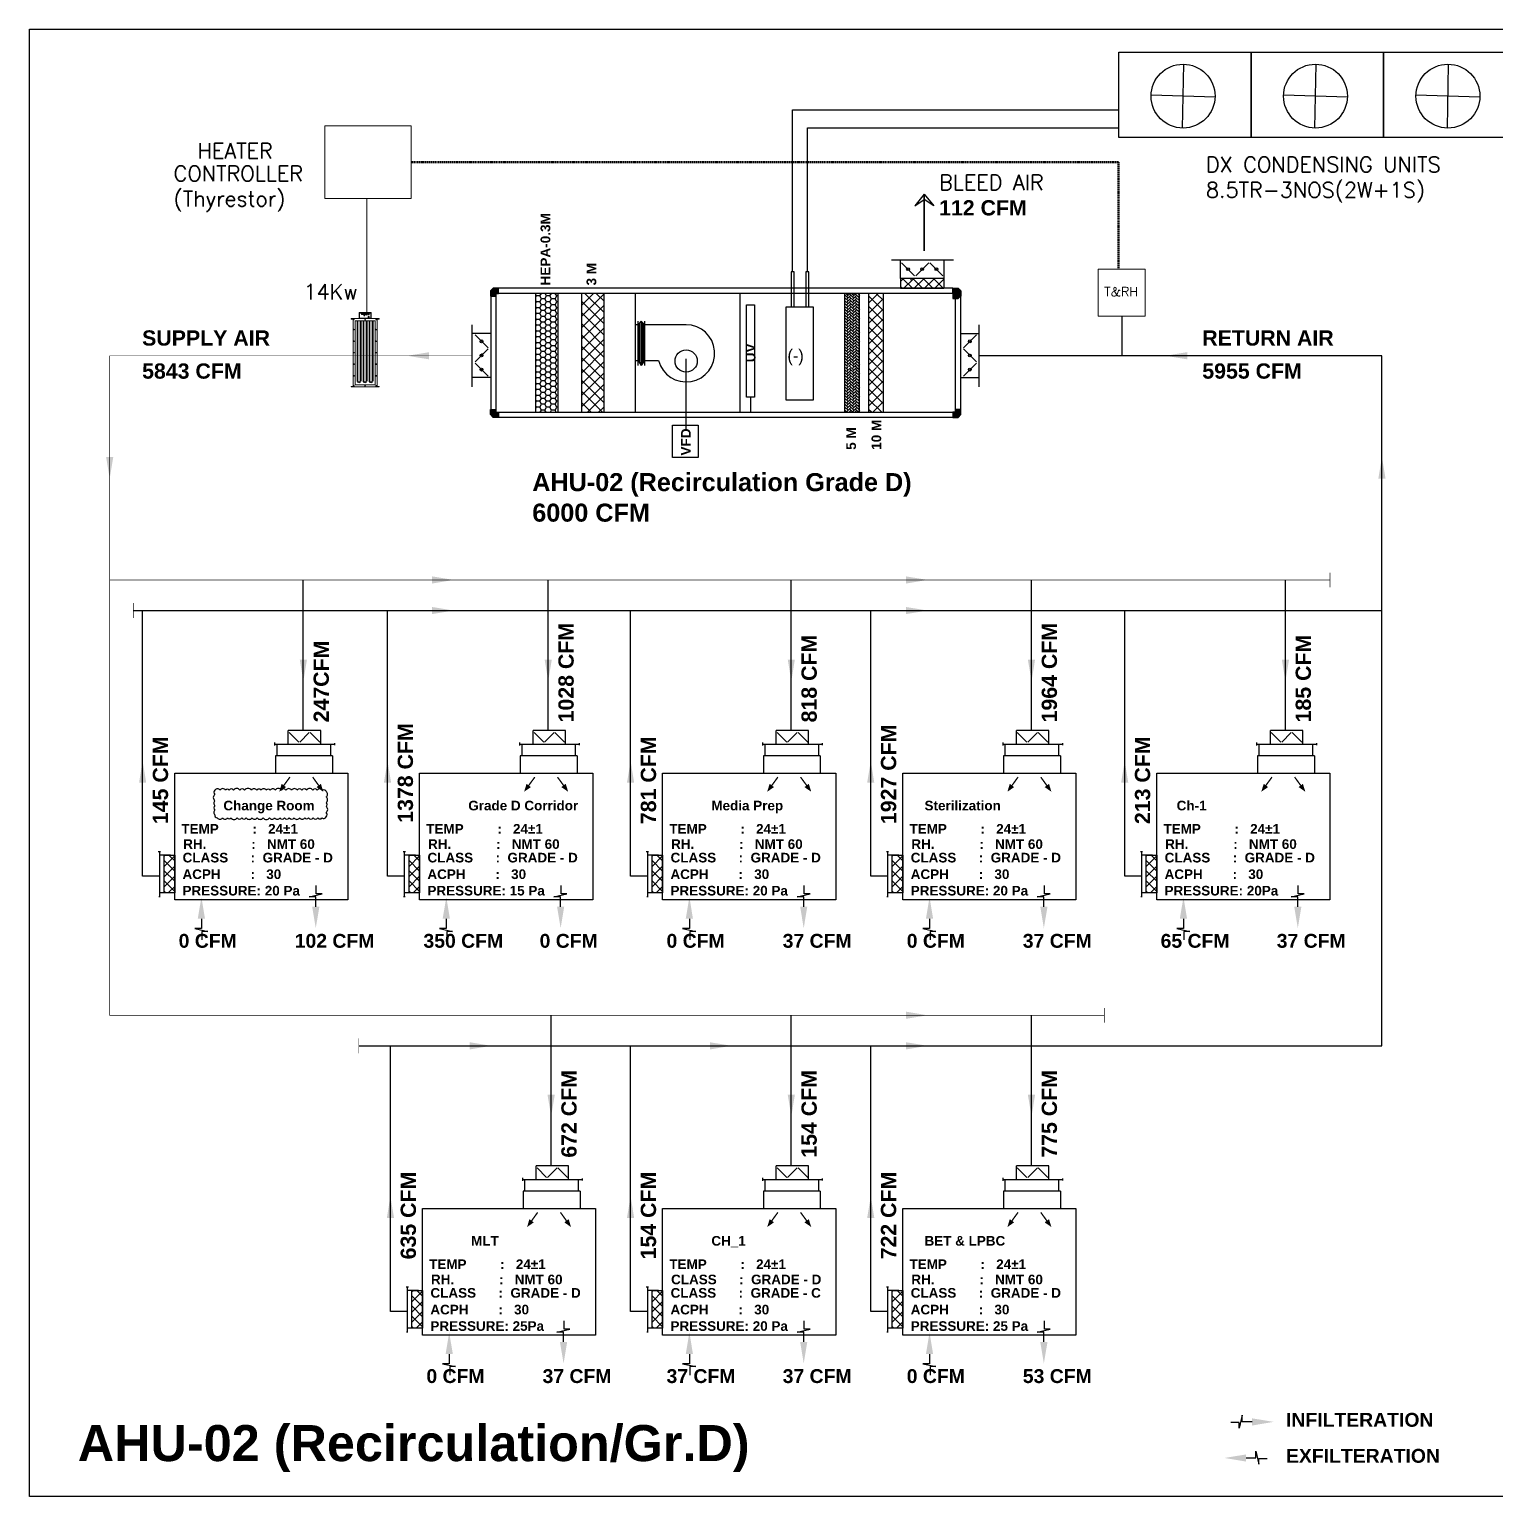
# Model space of a CAD drawing. Header units: inches. Extents: x 571878 to 593737, y 7688 to 75400.
# Drawn here: x 571878 to 586295, y 44544 to 58972 of the extents above; entities that cross this region are included whole.
import ezdxf

# ---------------------------------------------------------------- set-up
doc = ezdxf.new("R2010")
doc.units = ezdxf.units.IN
doc.header["$MEASUREMENT"] = 0
doc.linetypes.add('2617-H4-01$0$HIDDEN', pattern=[0.375, 0.25, -0.125])
for name, color, linetype, lineweight in [('1', 4, 'Continuous', 9), ('10ufilter1', 7, 'Continuous', 30), ('H-AHU', 66, 'Continuous', 9), ('H-HUMIDIFIER', 1, 'Continuous', 5), ('H-MULTI STAGE TERMINAL HEATER', 5, 'Continuous', 5), ('H-TEXT', 7, 'Continuous', 5), ('M-IBMS-BMS-DPT', 214, 'Continuous', 9), ('M-IBMS-BMS-DTEMP', 214, 'Continuous', 9)]:
    doc.layers.add(name, color=color, linetype=linetype, lineweight=lineweight)
for name, color, linetype in [('5u filter', 7, 'Continuous'), ('DIM', 7, 'Continuous'), ('TEXT', 2, 'Continuous'), ('TITLE BOX', 4, 'Continuous')]:
    doc.layers.add(name, color=color, linetype=linetype)
doc.styles.add('HVAC', font='simplex8.shx')
doc.styles.add('WMF-Arial1', font='arialbd.ttf')

# ---------------------------------------------------------------- blocks, each defined once
blk = doc.blocks.new('A$C1F865A62')
at = {"layer": 'H-MULTI STAGE TERMINAL HEATER'}
blk.add_hatch(color=256, dxfattribs=at).paths.add_polyline_path([(39, 184, 1), (34, 184, 1)])
h = blk.add_hatch(dxfattribs=at)
h.set_pattern_fill('ZIGZAG', color=256, scale=50, style=0)
h.set_pattern_definition([(0, (22224.0357, -18830.719), (6.25, 6.25), [6.25, -6.25]), (90, (22230.2857, -18830.719), (-6.25, 6.25), [6.25, -6.25])])
h.paths.add_polyline_path([(850, 275), (100, 275), (100, 265), (850, 265, -1), (850, 235), (100, 235), (100, 225), (850, 225, 1)])
h.paths.add_polyline_path([(850, 200), (100, 200), (100, 190), (850, 190, -1), (850, 160), (100, 160), (100, 150), (850, 150, 1)])
h.paths.add_polyline_path([(850, 125), (100, 125), (100, 115), (850, 115, -1), (850, 85), (100, 85), (100, 75), (850, 75, 1)])
for points in [[(0, 100), (75, 100), (75, 250), (0, 250)], [(5, 105), (70, 105), (70, 245), (5, 245)], [(15, 218), (21, 218), (21, 150), (15, 150)], [(16, 217), (20, 217), (20, 151), (16, 151)], [(80, 350), (80, 325), (75, 325), (75, 350)], [(75, 25), (925, 25), (925, 325), (75, 325)], [(100, 50), (900, 50), (900, 300), (100, 300)], [(920, 350), (920, 325), (925, 325), (925, 350)], [(16, 136), (28, 136), (28, 123), (16, 123)], [(18, 134), (26, 134), (26, 125), (18, 125)], [(59, 136), (47, 136), (47, 123), (59, 123)], [(57, 134), (49, 134), (49, 125), (57, 125)], [(80, 0), (80, 25), (75, 25), (75, 0)], [(920, 0), (920, 25), (925, 25), (925, 0)]]:
    blk.add_lwpolyline(points, close=True, dxfattribs=at)
for points in [[(100, 225), (850, 225, 1), (850, 275), (100, 275)], [(100, 235), (850, 235, 1), (850, 265), (100, 265)], [(100, 150), (850, 150, 1), (850, 200), (100, 200)], [(100, 160), (850, 160, 1), (850, 190), (100, 190)], [(100, 75), (850, 75, 1), (850, 125), (100, 125)], [(100, 85), (850, 85, 1), (850, 115), (100, 115)]]:
    blk.add_lwpolyline(points, format="xyb", dxfattribs=at)
for centre, radius in [((36, 184), 5.48), ((36, 184), 2.37), ((88, 313), 3.45), ((211, 313), 3.45), ((357, 313), 3.45), ((500, 313), 3.45), ((643, 313), 3.45), ((789, 313), 3.45), ((913, 313), 3.45), ((88, 175), 3.45), ((88, 38), 3.45), ((211, 38), 3.45), ((357, 38), 3.45), ((500, 38), 3.45), ((643, 38), 3.45), ((789, 38), 3.45), ((913, 175), 3.45), ((913, 38), 3.45)]:
    blk.add_circle(centre, radius, dxfattribs=at)
blk = doc.blocks.new('A$C09D80265')
at = {"layer": 'M-IBMS-BMS-DTEMP'}
blk.add_lwpolyline([(0, 3691), (3691, 3691), (3691, 0), (0, 0)], close=True, dxfattribs=at)
at = {"layer": 'M-IBMS-BMS-DTEMP', "insert": (471, 2290), "char_height": 731.25, "width": 22.67, "attachment_point": 1}
blk.add_mtext('{\\Fromans|c0;T&RH}', dxfattribs=at)

msp = doc.modelspace()

# ---------------------------------------------------------------- hatches: boundary and pattern name
for points in [[(576413, 56400), (576440, 56428), (576492, 56428), (576492, 56376), (576465, 56376), (576465, 56349), (576413, 56349)], [(581037, 56400), (581009, 56428), (580958, 56428), (580958, 56376), (580985, 56376), (580985, 56349), (581037, 56349)], [(581037, 56352), (581009, 56325), (580958, 56325), (580958, 56376), (580985, 56376), (580985, 56404), (581037, 56404)], [(576413, 55183), (576440, 55155), (576492, 55155), (576492, 55207), (576465, 55207), (576465, 55235), (576413, 55235)], [(581037, 55183), (581009, 55155), (580958, 55155), (580958, 55207), (580985, 55207), (580985, 55235), (581037, 55235)]]:
    msp.add_hatch(color=0).paths.add_polyline_path(points)
at = {"lineweight": -2}
h = msp.add_hatch(dxfattribs=at)
h.set_pattern_fill('HONEY', color=3, scale=265.646304, style=0)
h.set_pattern_definition([(180, (788335.212, 193262.347), (-49.808682, 28.7570558), [33.205788, -66.411576]), (60, (788335.212, 193262.347), (49.808682, 28.757056), [33.205788, -66.411576]), (120, (788335.212, 193262.347), (-1e-07, 57.514112), [-66.411576, 33.205788])])
h.paths.add_polyline_path([(577078, 55207), (576858, 55207), (576858, 56376), (577078, 56376)])
edge = h.paths.add_edge_path()
edge.add_line((576984, 55663), (576942, 55663))
edge.add_line((576942, 55663), (576942, 55663))
edge.add_line((576942, 55663), (576969, 55663))
edge.add_line((576969, 55663), (576942, 55663))
edge.add_line((576942, 55663), (577025, 55663))
h = msp.add_hatch(dxfattribs=at)
h.set_pattern_fill('AR-HBONE', color=3, scale=5, angle=180, style=0)
h.set_pattern_definition([(225, (-12033.414, 13874.322), (-4e-15, -28.28427125), [60, -20]), (315, (-12047.556, 13860.18), (-7e-15, -28.28427125), [60, -20])])
h.paths.add_polyline_path([(579897, 55648), (580035, 55648), (579897, 55658), (579897, 55648), (579897, 56376), (580041, 56376), (580041, 55207), (579897, 55207)])
h = msp.add_hatch(dxfattribs=at)
h.set_pattern_fill('ANSI37', color=1, scale=567.063955, style=0)
h.set_pattern_definition([(45, (386929.38, 28765.93), (-50.121846, 50.121846), []), (135, (386929.38, 28765.93), (-50.121846, -50.121846), [])])
h.paths.add_polyline_path([(573203, 50481), (573307, 50481), (573307, 50851), (573203, 50851)])
h = msp.add_hatch(dxfattribs=at)
h.set_pattern_fill('ANSI37', color=1, scale=567.063955, style=0)
h.set_pattern_definition([(45, (389337.08, 28765.93), (-50.121846, 50.121846), []), (135, (389337.08, 28765.93), (-50.121846, -50.121846), [])])
h.paths.add_polyline_path([(575611, 50481), (575715, 50481), (575715, 50851), (575611, 50851)])
h = msp.add_hatch(dxfattribs=at)
h.set_pattern_fill('ANSI37', color=1, scale=567.063955, style=0)
h.set_pattern_definition([(45, (391727.12, 28765.93), (-50.121846, 50.121846), []), (135, (391727.12, 28765.93), (-50.121846, -50.121846), [])])
h.paths.add_polyline_path([(578001, 50481), (578105, 50481), (578105, 50851), (578001, 50851)])
h = msp.add_hatch(dxfattribs=at)
h.set_pattern_fill('ANSI37', color=1, scale=567.063955, style=0)
h.set_pattern_definition([(45, (394088.5, 28765.93), (-50.121846, 50.121846), []), (135, (394088.5, 28765.93), (-50.121846, -50.121846), [])])
h.paths.add_polyline_path([(580362, 50481), (580467, 50481), (580467, 50851), (580362, 50851)])
h = msp.add_hatch(dxfattribs=at)
h.set_pattern_fill('ANSI37', color=1, scale=567.063955, style=0)
h.set_pattern_definition([(45, (396585.25, 28765.93), (-50.121846, 50.121846), []), (135, (396585.25, 28765.93), (-50.121846, -50.121846), [])])
h.paths.add_polyline_path([(582859, 50481), (582963, 50481), (582963, 50851), (582859, 50851)])
h = msp.add_hatch(dxfattribs=at)
h.set_pattern_fill('ANSI37', color=1, scale=567.063955, style=0)
h.set_pattern_definition([(45, (389365.74, 24485.555), (-50.121846, 50.121846), []), (135, (389365.74, 24485.555), (-50.121846, -50.121846), [])])
h.paths.add_polyline_path([(575639, 46201), (575744, 46201), (575744, 46571), (575639, 46571)])
h = msp.add_hatch(dxfattribs=at)
h.set_pattern_fill('ANSI37', color=1, scale=567.063955, style=0)
h.set_pattern_definition([(45, (391727.12, 24485.555), (-50.121846, 50.121846), []), (135, (391727.12, 24485.555), (-50.121846, -50.121846), [])])
h.paths.add_polyline_path([(578001, 46201), (578105, 46201), (578105, 46571), (578001, 46571)])
h = msp.add_hatch(dxfattribs=at)
h.set_pattern_fill('ANSI37', color=1, scale=567.063955, style=0)
h.set_pattern_definition([(45, (394088.5, 24485.555), (-50.121846, 50.121846), []), (135, (394088.5, 24485.555), (-50.121846, -50.121846), [])])
h.paths.add_polyline_path([(580362, 46201), (580467, 46201), (580467, 46571), (580362, 46571)])
at = {"layer": '10ufilter1', "lineweight": -2, "ltscale": 0.5}
h = msp.add_hatch(dxfattribs=at)
h.set_pattern_fill('ANSI37', color=1, scale=573.796017, angle=180, style=0)
h.set_pattern_definition([(45, (560181.42, 197207.4), (-50.71688, 50.71688), []), (135, (560181.42, 197207.4), (-50.71688, -50.71688), [])])
h.paths.add_polyline_path([(580873, 56523), (580442, 56523), (580442, 56427), (580873, 56427)])
h = msp.add_hatch(dxfattribs=at)
h.set_pattern_fill('ANSI37', color=6, scale=627.127369, angle=180, style=0)
h.set_pattern_definition([(45, (572339.05, 232659.29), (-55.430752, 55.430752), []), (135, (572339.05, 232659.29), (-55.430752, -55.430752), [])])
h.paths.add_polyline_path([(577530, 55207), (577310, 55207), (577310, 56376), (577530, 56376)])
edge = h.paths.add_edge_path()
edge.add_line((577436, 55663), (577394, 55663))
edge.add_line((577394, 55663), (577394, 55663))
edge.add_line((577394, 55663), (577421, 55663))
edge.add_line((577421, 55663), (577394, 55663))
edge.add_line((577394, 55663), (577477, 55663))
h = msp.add_hatch(dxfattribs=at)
h.set_pattern_fill('ANSI37', color=1, scale=573.796017, angle=180, style=0)
h.set_pattern_definition([(45, (560181.42, 197207.4), (-50.716882, 50.716882), []), (135, (560181.42, 197207.4), (-50.716882, -50.716882), [])])
h.paths.add_polyline_path([(580132, 55648), (580270, 55648), (580132, 55658), (580132, 55648), (580132, 56376), (580276, 56376), (580276, 55207), (580132, 55207)])

# ---------------------------------------------------------------- linework, layer by layer
at = {"color": 1, "lineweight": -2}
for p, q in [((580677, 57351), (580583, 57235)), ((580583, 57235), (580677, 57298)), ((580677, 57351), (580677, 56793)), ((580677, 57351), (580771, 57235)), ((580771, 57235), (580677, 57298)), ((585177, 55762), (581216, 55762)), ((585177, 48977), (585177, 55762)), ((572901, 53257), (585177, 53257)), ((572992, 50646), (572992, 53257)), ((575400, 50646), (575400, 53257)), ((577790, 50646), (577790, 53257)), ((580151, 50646), (580151, 53257)), ((582648, 50646), (582648, 53257)), ((573146, 50888), (573168, 50888)), ((573157, 50888), (573157, 50444)), ((573267, 50851), (573157, 50851)), ((573267, 50851), (573203, 50851)), ((575554, 50888), (575576, 50888)), ((575565, 50888), (575565, 50444)), ((575675, 50851), (575565, 50851)), ((575675, 50851), (575611, 50851)), ((577944, 50888), (577966, 50888)), ((577955, 50888), (577955, 50444)), ((578065, 50851), (577955, 50851)), ((578065, 50851), (578001, 50851)), ((580305, 50888), (580327, 50888)), ((580316, 50888), (580316, 50444)), ((580426, 50851), (580316, 50851)), ((580426, 50851), (580362, 50851)), ((582802, 50888), (582824, 50888)), ((582813, 50888), (582813, 50444)), ((582923, 50851), (582813, 50851)), ((582923, 50851), (582859, 50851)), ((573157, 50646), (572992, 50646)), ((575565, 50646), (575400, 50646)), ((577955, 50646), (577790, 50646)), ((580316, 50646), (580151, 50646)), ((582813, 50646), (582648, 50646)), ((573150, 50444), (573164, 50444)), ((573267, 50481), (573157, 50481)), ((575558, 50444), (575572, 50444)), ((575675, 50481), (575565, 50481)), ((577948, 50444), (577962, 50444)), ((578065, 50481), (577955, 50481)), ((580309, 50444), (580323, 50444)), ((580426, 50481), (580316, 50481)), ((582806, 50444), (582820, 50444)), ((582923, 50481), (582813, 50481)), ((575118, 48977), (585177, 48977)), ((575428, 46366), (575428, 48977)), ((577790, 46366), (577790, 48977)), ((580151, 46366), (580151, 48977)), ((575583, 46607), (575605, 46607)), ((575594, 46607), (575594, 46164)), ((577944, 46607), (577966, 46607)), ((577955, 46607), (577955, 46164)), ((580305, 46607), (580327, 46607)), ((580316, 46607), (580316, 46164)), ((575703, 46571), (575594, 46571)), ((575703, 46571), (575639, 46571)), ((578065, 46571), (577955, 46571)), ((578065, 46571), (578001, 46571)), ((580426, 46571), (580316, 46571)), ((580426, 46571), (580362, 46571)), ((575594, 46366), (575428, 46366)), ((577955, 46366), (577790, 46366)), ((580316, 46366), (580151, 46366)), ((575703, 46201), (575594, 46201)), ((578065, 46201), (577955, 46201)), ((580426, 46201), (580316, 46201)), ((575587, 46164), (575601, 46164)), ((577948, 46164), (577962, 46164)), ((580309, 46164), (580323, 46164))]:
    msp.add_line(p, q, dxfattribs=at)
at = {"color": 0, "lineweight": 30}
for p, q in [((578953, 56427), (576439, 56427)), ((577145, 56427), (576805, 56427)), ((577191, 56427), (576851, 56427)), ((577597, 56427), (577257, 56427)), ((578953, 56427), (578680, 56427)), ((580403, 56427), (578953, 56427)), ((580958, 56427), (580403, 56427)), ((576414, 56402), (576414, 55182)), ((578686, 56376), (576414, 56376)), ((576754, 56376), (576465, 56376)), ((576465, 56376), (576465, 55207)), ((576771, 56376), (576481, 56376)), ((578953, 56376), (578680, 56376)), ((580361, 56376), (578953, 56376)), ((580985, 56376), (580361, 56376)), ((580985, 56376), (580958, 56376)), ((580985, 55207), (580985, 56376)), ((581036, 55182), (581036, 56402)), ((576439, 55157), (577930, 55157)), ((576465, 55207), (577930, 55207)), ((577196, 55207), (580985, 55207)), ((577196, 55157), (581011, 55157))]:
    msp.add_line(p, q, dxfattribs=at)
at = {"color": 3, "lineweight": -2}
for p, q in [((579897, 55207), (579897, 56376)), ((579897, 55207), (579897, 56376)), ((579897, 55207), (579897, 56376)), ((580041, 55207), (580041, 56376)), ((574289, 51959), (574289, 51929)), ((574289, 51942), (574877, 51942)), ((574315, 51828), (574315, 51942)), ((574841, 51828), (574841, 51942)), ((574877, 51952), (574877, 51933)), ((576697, 51959), (576697, 51929)), ((576697, 51942), (577285, 51942)), ((576723, 51828), (576723, 51942)), ((577249, 51828), (577249, 51942)), ((577285, 51952), (577285, 51933)), ((579087, 51959), (579087, 51929)), ((579087, 51942), (579675, 51942)), ((579113, 51828), (579113, 51942)), ((579639, 51828), (579639, 51942)), ((579675, 51952), (579675, 51933)), ((581449, 51959), (581449, 51929)), ((581449, 51942), (582036, 51942)), ((581474, 51828), (581474, 51942)), ((582000, 51828), (582000, 51942)), ((582036, 51952), (582036, 51933)), ((583945, 51959), (583945, 51929)), ((583945, 51942), (584533, 51942)), ((583971, 51828), (583971, 51942)), ((584497, 51828), (584497, 51942)), ((584533, 51952), (584533, 51933)), ((574298, 51828), (574298, 51659)), ((574858, 51828), (574298, 51828)), ((574858, 51828), (574858, 51659)), ((576705, 51828), (576705, 51659)), ((577265, 51828), (576705, 51828)), ((577265, 51828), (577265, 51659)), ((579095, 51828), (579095, 51659)), ((579655, 51828), (579095, 51828)), ((579655, 51828), (579655, 51659)), ((581457, 51828), (581457, 51659)), ((582017, 51828), (581457, 51828)), ((582017, 51828), (582017, 51659)), ((583954, 51828), (583954, 51659)), ((584514, 51828), (583954, 51828)), ((584514, 51828), (584514, 51659)), ((576726, 47679), (576726, 47648)), ((576726, 47662), (577313, 47662)), ((576751, 47548), (576751, 47662)), ((577277, 47548), (577277, 47662)), ((577313, 47671), (577313, 47653)), ((579087, 47679), (579087, 47648)), ((579087, 47662), (579675, 47662)), ((579113, 47548), (579113, 47662)), ((579639, 47548), (579639, 47662)), ((579675, 47671), (579675, 47653)), ((581449, 47679), (581449, 47648)), ((581449, 47662), (582036, 47662)), ((581474, 47548), (581474, 47662)), ((582000, 47548), (582000, 47662)), ((582036, 47671), (582036, 47653)), ((576734, 47548), (576734, 47379)), ((577294, 47548), (576734, 47548)), ((577294, 47548), (577294, 47379)), ((579095, 47548), (579095, 47379)), ((579655, 47548), (579095, 47548)), ((579655, 47548), (579655, 47379)), ((581457, 47548), (581457, 47379)), ((582017, 47548), (581457, 47548)), ((582017, 47548), (582017, 47379))]:
    msp.add_line(p, q, dxfattribs=at)
msp.add_line((581036, 55195), (581036, 56379))
at = {"color": 7, "linetype": 'Continuous'}
for p, q in [((573307, 51657), (575010, 51657)), ((573307, 50412), (573307, 51657)), ((573307, 51657), (575010, 51657)), ((573307, 50412), (573307, 51657)), ((573307, 51657), (575010, 51657)), ((573307, 50412), (573307, 51657)), ((573307, 51657), (575010, 51657)), ((573307, 50412), (573307, 51657)), ((575010, 51657), (575010, 50412)), ((575010, 51657), (575010, 50412)), ((575010, 51657), (575010, 50412)), ((575010, 51657), (575010, 50412)), ((575715, 51657), (577417, 51657)), ((575715, 50412), (575715, 51657)), ((575715, 51657), (577417, 51657)), ((575715, 50412), (575715, 51657)), ((575715, 51657), (577417, 51657)), ((575715, 50412), (575715, 51657)), ((575715, 51657), (577417, 51657)), ((575715, 50412), (575715, 51657)), ((577417, 51657), (577417, 50412)), ((577417, 51657), (577417, 50412)), ((577417, 51657), (577417, 50412)), ((577417, 51657), (577417, 50412)), ((578105, 51657), (579807, 51657)), ((578105, 50412), (578105, 51657)), ((578105, 51657), (579807, 51657)), ((578105, 50412), (578105, 51657)), ((578105, 51657), (579807, 51657)), ((578105, 50412), (578105, 51657)), ((578105, 51657), (579807, 51657)), ((578105, 50412), (578105, 51657)), ((579807, 51657), (579807, 50412)), ((579807, 51657), (579807, 50412)), ((579807, 51657), (579807, 50412)), ((579807, 51657), (579807, 50412)), ((580467, 51657), (582169, 51657)), ((580467, 51657), (582169, 51657)), ((580467, 51657), (582169, 51657)), ((580467, 51657), (582169, 51657)), ((580467, 50412), (580467, 51657)), ((582169, 51657), (582169, 50412)), ((582169, 51657), (582169, 50412)), ((582169, 51657), (582169, 50412)), ((582169, 51657), (582169, 50412)), ((582963, 51657), (584666, 51657)), ((582963, 50412), (582963, 51657)), ((582963, 51657), (584666, 51657)), ((582963, 50412), (582963, 51657)), ((582963, 51657), (584666, 51657)), ((582963, 50412), (582963, 51657)), ((582963, 51657), (584666, 51657)), ((582963, 50412), (582963, 51657)), ((584666, 51657), (584666, 50412)), ((584666, 51657), (584666, 50412)), ((584666, 51657), (584666, 50412)), ((584666, 51657), (584666, 50412)), ((575010, 50412), (573307, 50412)), ((575010, 50412), (573307, 50412)), ((575010, 50412), (573307, 50412)), ((575010, 50412), (573307, 50412)), ((577417, 50412), (575715, 50412)), ((577417, 50412), (575715, 50412)), ((577417, 50412), (575715, 50412)), ((577417, 50412), (575715, 50412)), ((579807, 50412), (578105, 50412)), ((579807, 50412), (578105, 50412)), ((579807, 50412), (578105, 50412)), ((579807, 50412), (578105, 50412)), ((582169, 50412), (580467, 50412)), ((582169, 50412), (580467, 50412)), ((582169, 50412), (580467, 50412)), ((582169, 50412), (580467, 50412)), ((584666, 50412), (582963, 50412)), ((584666, 50412), (582963, 50412)), ((584666, 50412), (582963, 50412)), ((584666, 50412), (582963, 50412)), ((575744, 47377), (577446, 47377)), ((575744, 46131), (575744, 47377)), ((575744, 47377), (577446, 47377)), ((575744, 46131), (575744, 47377)), ((575744, 47377), (577446, 47377)), ((575744, 46131), (575744, 47377)), ((575744, 47377), (577446, 47377)), ((575744, 46131), (575744, 47377)), ((577446, 47377), (577446, 46131)), ((577446, 47377), (577446, 46131)), ((577446, 47377), (577446, 46131)), ((577446, 47377), (577446, 46131)), ((578105, 47377), (579807, 47377)), ((578105, 46131), (578105, 47377)), ((578105, 47377), (579807, 47377)), ((578105, 46131), (578105, 47377)), ((578105, 47377), (579807, 47377)), ((578105, 46131), (578105, 47377)), ((578105, 47377), (579807, 47377)), ((578105, 46131), (578105, 47377)), ((579807, 47377), (579807, 46131)), ((579807, 47377), (579807, 46131)), ((579807, 47377), (579807, 46131)), ((579807, 47377), (579807, 46131)), ((580467, 47377), (582169, 47377)), ((580467, 47377), (582169, 47377)), ((580467, 47377), (582169, 47377)), ((580467, 47377), (582169, 47377)), ((580467, 46131), (580467, 47377)), ((582169, 47377), (582169, 46131)), ((582169, 47377), (582169, 46131)), ((582169, 47377), (582169, 46131)), ((582169, 47377), (582169, 46131)), ((577446, 46131), (575744, 46131)), ((577446, 46131), (575744, 46131)), ((577446, 46131), (575744, 46131)), ((577446, 46131), (575744, 46131)), ((579807, 46131), (578105, 46131)), ((579807, 46131), (578105, 46131)), ((579807, 46131), (578105, 46131)), ((579807, 46131), (578105, 46131)), ((582169, 46131), (580467, 46131)), ((582169, 46131), (580467, 46131)), ((582169, 46131), (580467, 46131)), ((582169, 46131), (580467, 46131))]:
    msp.add_line(p, q, dxfattribs=at)
at = {"color": 7, "lineweight": -2}
msp.add_lwpolyline([(593720, 44544), (571878, 44544), (571878, 58972), (593720, 58972)], close=True, dxfattribs=at)
at = {"color": 0, "lineweight": 30}
for points in [[(576492, 56428), (576440, 56428), (576413, 56400), (576413, 56349), (576465, 56349), (576465, 56376), (576492, 56376), (576492, 56428)], [(580958, 56428), (581009, 56428), (581037, 56400), (581037, 56349), (580985, 56349), (580985, 56376), (580958, 56376), (580958, 56428)], [(580958, 56325), (581009, 56325), (581037, 56352), (581037, 56404), (580985, 56404), (580985, 56376), (580958, 56376), (580958, 56325)], [(576492, 55155), (576440, 55155), (576413, 55183), (576413, 55235), (576465, 55235), (576465, 55207), (576492, 55207), (576492, 55155)], [(580958, 55155), (581009, 55155), (581037, 55183), (581037, 55235), (580985, 55235), (580985, 55207), (580958, 55207), (580958, 55155)]]:
    msp.add_lwpolyline(points, dxfattribs=at)
at = {"color": 1, "lineweight": -2, "const_width": 5}
for points in [[(572901, 53330), (572901, 53184)], [(575118, 49049), (575118, 48904)]]:
    msp.add_lwpolyline(points, dxfattribs=at)
at = {"color": 3, "lineweight": -2, "const_width": 12.7}
for points in [[(574380, 51537), (574440, 51619)], [(574723, 51537), (574664, 51619)], [(576788, 51537), (576848, 51619)], [(577131, 51537), (577071, 51619)], [(579178, 51537), (579238, 51619)], [(579521, 51537), (579461, 51619)], [(581540, 51537), (581599, 51619)], [(581882, 51537), (581823, 51619)], [(584036, 51537), (584096, 51619)], [(584379, 51537), (584319, 51619)], [(576817, 47257), (576876, 47339)], [(577159, 47257), (577100, 47339)], [(579178, 47257), (579238, 47339)], [(579521, 47257), (579461, 47339)], [(581540, 47257), (581599, 47339)], [(581882, 47257), (581823, 47339)]]:
    msp.add_lwpolyline(points, dxfattribs=at)
at = {"color": 1, "lineweight": -2}
for points in [[(573203, 50851), (573307, 50851), (573307, 50481), (573203, 50481)], [(575611, 50851), (575715, 50851), (575715, 50481), (575611, 50481)], [(578001, 50851), (578105, 50851), (578105, 50481), (578001, 50481)], [(580362, 50851), (580467, 50851), (580467, 50481), (580362, 50481)], [(582859, 50851), (582963, 50851), (582963, 50481), (582859, 50481)], [(575639, 46571), (575744, 46571), (575744, 46201), (575639, 46201)], [(578001, 46571), (578105, 46571), (578105, 46201), (578001, 46201)], [(580362, 46571), (580467, 46571), (580467, 46201), (580362, 46201)]]:
    msp.add_lwpolyline(points, close=True, dxfattribs=at)
for points in [[(583263, 55798), (583263, 55727), (583050, 55762)], [(585142, 54554), (585213, 54554), (585177, 54766)], [(575837, 53292), (575837, 53222), (576049, 53257)], [(580497, 53292), (580497, 53222), (580709, 53257)], [(573027, 51564), (572957, 51564), (572992, 51776)], [(575435, 51564), (575364, 51564), (575400, 51776)], [(577825, 51564), (577754, 51564), (577790, 51776)], [(580186, 51564), (580116, 51564), (580151, 51776)], [(582683, 51564), (582613, 51564), (582648, 51776)], [(576208, 49012), (576208, 48941), (576420, 48977)], [(578569, 49012), (578569, 48941), (578782, 48977)], [(580497, 49012), (580497, 48941), (580709, 48977)], [(575464, 47284), (575393, 47284), (575428, 47496)], [(577825, 47284), (577754, 47284), (577790, 47496)], [(580186, 47284), (580116, 47284), (580151, 47496)]]:
    msp.add_solid(points, dxfattribs=at)
at = {"color": 3, "lineweight": -2}
for points in [[(574359, 51553), (574402, 51521), (574335, 51475)], [(574745, 51553), (574702, 51521), (574768, 51475)], [(576767, 51553), (576810, 51521), (576743, 51475)], [(577152, 51553), (577109, 51521), (577176, 51475)], [(579157, 51553), (579200, 51521), (579133, 51475)], [(579542, 51553), (579499, 51521), (579566, 51475)], [(581518, 51553), (581561, 51521), (581495, 51475)], [(581904, 51553), (581861, 51521), (581927, 51475)], [(584015, 51553), (584058, 51521), (583991, 51475)], [(584400, 51553), (584358, 51521), (584424, 51475)], [(576795, 47272), (576838, 47241), (576772, 47195)], [(577181, 47272), (577138, 47241), (577204, 47195)], [(579157, 47272), (579200, 47241), (579133, 47195)], [(579542, 47272), (579499, 47241), (579566, 47195)], [(581518, 47272), (581561, 47241), (581495, 47195)], [(581904, 47272), (581861, 47241), (581927, 47195)]]:
    msp.add_solid(points, dxfattribs=at)
at = {"layer": '1', "color": 140}
msp.add_lwpolyline([(575198, 56158), (575198, 56158), (575198, 57310)], dxfattribs=at)
at = {"layer": '10ufilter1', "color": 6, "lineweight": -2, "ltscale": 0.5}
for p, q in [((577310, 55207), (577310, 56376)), ((577310, 55207), (577310, 56376)), ((577530, 55207), (577530, 56376)), ((577530, 55207), (577530, 56376))]:
    msp.add_line(p, q, dxfattribs=at)
at = {"layer": '10ufilter1', "color": 1, "lineweight": -2, "ltscale": 0.5}
for p, q in [((580041, 55207), (580041, 56376)), ((580041, 55207), (580041, 56376)), ((580132, 55207), (580132, 56376)), ((580132, 55207), (580132, 56376)), ((580132, 55207), (580132, 56376)), ((580276, 55207), (580276, 56376)), ((580276, 55207), (580276, 56376)), ((580276, 55207), (580276, 56376))]:
    msp.add_line(p, q, dxfattribs=at)
at = {"layer": '5u filter', "color": 4, "linetype": 'Continuous', "ltscale": 0.5}
for p, q in [((580965, 56703), (580355, 56703)), ((580442, 56523), (580442, 56703)), ((580873, 56427), (580873, 56703)), ((580582, 56549), (580454, 56677)), ((580721, 56677), (580593, 56549)), ((580732, 56677), (580860, 56549)), ((581216, 55457), (581216, 56067)), ((581036, 55980), (581216, 55980)), ((581062, 55840), (581190, 55968)), ((581190, 55701), (581062, 55829)), ((581036, 55549), (581216, 55549)), ((581190, 55690), (581062, 55562))]:
    msp.add_line(p, q, dxfattribs=at)
at = {"layer": '5u filter', "color": 5, "lineweight": -2, "ltscale": 0.5}
for p, q in [((577836, 56376), (577836, 55207)), ((578866, 55207), (578866, 56376))]:
    msp.add_line(p, q, dxfattribs=at)
at = {"layer": '5u filter', "color": 3, "linetype": 'Continuous', "ltscale": 0.5}
for p, q in [((576233, 55457), (576233, 56067)), ((576414, 55980), (576233, 55980)), ((576388, 55840), (576260, 55967)), ((576260, 55701), (576388, 55829)), ((576414, 55549), (576233, 55549)), ((576260, 55690), (576388, 55562))]:
    msp.add_line(p, q, dxfattribs=at)
at = {"layer": '5u filter', "color": 0, "lineweight": -2, "ltscale": 0.5}
for p, q in [((577836, 56068), (577864, 56068)), ((577894, 56101), (577864, 56068)), ((577864, 55666), (577864, 56101)), ((577874, 56079), (577874, 55699)), ((577890, 56096), (577890, 55673)), ((577894, 56101), (577925, 56068)), ((577901, 56094), (577901, 55677)), ((577913, 56081), (577913, 55696)), ((577925, 56101), (577925, 55666)), ((577925, 56068), (578336, 56068)), ((577836, 55715), (577864, 55715)), ((577864, 55715), (577894, 55666)), ((577925, 55715), (577894, 55666)), ((577925, 55715), (578064, 55715))]:
    msp.add_line(p, q, dxfattribs=at)
at = {"layer": '5u filter', "color": 6, "linetype": 'Continuous', "ltscale": 0.5}
for p, q in [((574743, 52076), (574424, 52076)), ((574424, 51942), (574424, 52076)), ((574424, 51942), (574743, 51942)), ((574528, 51962), (574433, 52057)), ((574631, 52057), (574536, 51962)), ((574639, 52057), (574733, 51962)), ((574743, 51942), (574743, 52076)), ((577150, 52076), (576832, 52076)), ((576832, 51942), (576832, 52076)), ((576832, 51942), (577150, 51942)), ((576936, 51962), (576841, 52057)), ((577038, 52057), (576944, 51962)), ((577046, 52057), (577141, 51962)), ((577150, 51942), (577150, 52076)), ((579540, 52076), (579222, 52076)), ((579222, 51942), (579222, 52076)), ((579222, 51942), (579540, 51942)), ((579326, 51962), (579231, 52057)), ((579428, 52057), (579334, 51962)), ((579436, 52057), (579531, 51962)), ((579540, 51942), (579540, 52076)), ((581902, 52076), (581583, 52076)), ((581583, 51942), (581583, 52076)), ((581583, 51942), (581902, 51942)), ((581687, 51962), (581592, 52057)), ((581790, 52057), (581695, 51962)), ((581798, 52057), (581892, 51962)), ((581902, 51942), (581902, 52076)), ((584398, 52076), (584080, 52076)), ((584080, 51942), (584080, 52076)), ((584080, 51942), (584398, 51942)), ((584184, 51962), (584089, 52057)), ((584286, 52057), (584192, 51962)), ((584295, 52057), (584389, 51962)), ((584398, 51942), (584398, 52076)), ((577179, 47796), (576860, 47796)), ((576860, 47662), (576860, 47796)), ((576964, 47682), (576870, 47776)), ((577067, 47776), (576972, 47682)), ((577075, 47776), (577170, 47682)), ((577179, 47662), (577179, 47796)), ((579540, 47796), (579222, 47796)), ((579222, 47662), (579222, 47796)), ((579326, 47682), (579231, 47776)), ((579428, 47776), (579334, 47682)), ((579436, 47776), (579531, 47682)), ((579540, 47662), (579540, 47796)), ((581902, 47796), (581583, 47796)), ((581583, 47662), (581583, 47796)), ((581687, 47682), (581592, 47776)), ((581790, 47776), (581695, 47682)), ((581798, 47776), (581892, 47682)), ((581902, 47662), (581902, 47796)), ((576860, 47662), (577179, 47662)), ((579222, 47662), (579540, 47662)), ((581583, 47662), (581902, 47662))]:
    msp.add_line(p, q, dxfattribs=at)
at = {"layer": '5u filter', "color": 4, "linetype": 'Continuous', "ltscale": 0.5}
for centre in [(580518, 56613), (580657, 56613), (580796, 56613), (581126, 55904), (581126, 55765), (581126, 55626)]:
    msp.add_circle(centre, 14, dxfattribs=at)
at = {"layer": '5u filter', "color": 3, "linetype": 'Continuous', "ltscale": 0.5}
for centre in [(576324, 55904), (576324, 55765), (576324, 55626)]:
    msp.add_circle(centre, 14, dxfattribs=at)
at = {"layer": '5u filter', "color": 0, "lineweight": -2, "ltscale": 0.5}
msp.add_circle((578336, 55710), 109, dxfattribs=at)
msp.add_arc((578336, 55786), 281, 194.7628, 90, dxfattribs=at)
at = {"layer": 'H-AHU', "linetype": 'Continuous'}
msp.add_lwpolyline([(574783, 58022), (575633, 58022), (575633, 57310), (574783, 57310)], close=True, dxfattribs=at)
at = {"layer": 'M-IBMS-BMS-DPT', "color": 3, "linetype": '2617-H4-01$0$HIDDEN', "lineweight": 50, "ltscale": 50}
for q in [(575633, 57666), (582586, 56613)]:
    msp.add_line((582586, 57666), q, dxfattribs=at)
at = {"layer": 'TEXT', "color": 3, "lineweight": -2}
for p, q in [((580548, 56507), (580548, 56518)), ((576334, 55778), (576323, 55778)), ((581116, 55778), (581127, 55778)), ((574572, 52076), (574572, 53557)), ((576980, 52076), (576980, 53557)), ((579370, 52076), (579370, 53557)), ((581732, 52076), (581732, 53557)), ((584228, 52076), (584228, 53557)), ((577009, 47796), (577009, 49277)), ((579370, 47796), (579370, 49277)), ((581732, 47796), (581732, 49277))]:
    msp.add_line(p, q, dxfattribs=at)
at = {"layer": 'TEXT', "color": 3, "lineweight": -2, "ltscale": 0.5}
for points in [[(579368, 56242), (579397, 56242), (579397, 56588), (579368, 56588)], [(579514, 56242), (579543, 56242), (579543, 56588), (579514, 56588)]]:
    msp.add_lwpolyline(points, close=True, dxfattribs=at)
at = {"layer": 'TEXT', "color": 0, "lineweight": -2}
msp.add_lwpolyline([(579586, 55324), (579319, 55324), (579319, 56242), (579586, 56242)], close=True, dxfattribs=at)
at = {"layer": 'TEXT', "color": 3, "lineweight": -2, "const_width": 5}
for points in [[(576233, 55762), (572668, 55762), (572668, 53557), (584666, 53557)], [(576233, 53557), (572668, 53557), (572668, 49277), (582448, 49277)], [(584666, 53630), (584666, 53484)], [(582448, 49349), (582448, 49204)]]:
    msp.add_lwpolyline(points, dxfattribs=at)
at = {"layer": 'TEXT', "color": 3, "lineweight": -2}
for points in [[(575807, 55727), (575807, 55797), (575595, 55762)], [(572703, 54766), (572633, 54766), (572668, 54554)], [(575837, 53593), (575837, 53522), (576049, 53558)], [(580497, 53593), (580497, 53522), (580709, 53558)], [(574608, 52775), (574537, 52775), (574572, 52563)], [(577015, 52775), (576945, 52775), (576980, 52563)], [(579405, 52775), (579335, 52775), (579370, 52563)], [(581767, 52775), (581696, 52775), (581732, 52563)], [(584264, 52775), (584193, 52775), (584228, 52563)], [(573605, 50227), (573534, 50227), (573570, 50439)], [(576013, 50227), (575942, 50227), (575978, 50439)], [(578403, 50227), (578332, 50227), (578368, 50439)], [(580764, 50227), (580694, 50227), (580729, 50439)], [(583261, 50227), (583190, 50227), (583226, 50439)], [(580497, 49313), (580497, 49242), (580709, 49277)], [(577044, 48495), (576973, 48495), (577009, 48283)], [(579405, 48495), (579335, 48495), (579370, 48283)], [(581767, 48495), (581696, 48495), (581732, 48283)], [(576042, 45946), (575971, 45946), (576006, 46159)], [(578403, 45946), (578332, 45946), (578368, 46159)], [(580764, 45946), (580694, 45946), (580729, 46159)], [(583900, 45243), (583900, 45314), (584112, 45279)]]:
    msp.add_solid(points, dxfattribs=at)
at = {"layer": 'TEXT', "color": 1, "lineweight": -2}
for points in [[(574730, 50345), (574659, 50345), (574694, 50133)], [(577137, 50345), (577067, 50345), (577102, 50133)], [(579527, 50345), (579457, 50345), (579492, 50133)], [(581889, 50345), (581818, 50345), (581853, 50133)], [(584385, 50345), (584315, 50345), (584350, 50133)], [(577166, 46065), (577095, 46065), (577131, 45853)], [(579527, 46065), (579457, 46065), (579492, 45853)], [(581889, 46065), (581818, 46065), (581853, 45853)], [(583841, 44889), (583841, 44959), (583629, 44924)]]:
    msp.add_solid(points, dxfattribs=at)
at = {"layer": 'TITLE BOX'}
for p, q in [((583217, 58001), (583228, 58629)), ((584519, 58001), (584529, 58629)), ((585821, 58001), (585831, 58629)), ((583536, 58305), (582908, 58325)), ((584838, 58305), (584210, 58325)), ((586140, 58305), (585512, 58325)), ((579382, 58180), (582589, 58180)), ((579382, 56588), (579382, 58180)), ((579529, 58002), (582589, 58002)), ((579529, 56588), (579529, 58002)), ((580677, 56793), (580677, 57351)), ((580873, 56523), (580442, 56523)), ((580442, 56523), (580442, 56427)), ((580442, 56427), (580871, 56427)), ((576858, 55207), (576858, 56376)), ((576858, 55207), (576858, 56376)), ((577078, 55207), (577078, 56376)), ((577078, 55207), (577078, 56376)), ((582623, 55762), (582623, 56152)), ((578336, 55045), (578336, 55733))]:
    msp.add_line(p, q, dxfattribs=at)
at = {"layer": 'TITLE BOX', "color": 5}
msp.add_line((578969, 55354), (578969, 55207), dxfattribs=at)
at = {"layer": 'TITLE BOX', "color": 1}
for p, q in [((574699, 50470), (574699, 50554)), ((577107, 50470), (577107, 50554)), ((579497, 50470), (579497, 50554)), ((581858, 50470), (581858, 50554)), ((584355, 50470), (584355, 50554)), ((574628, 50442), (574756, 50470)), ((574694, 50442), (574628, 50442)), ((574694, 50345), (574694, 50442)), ((574756, 50470), (574699, 50470)), ((577036, 50442), (577164, 50470)), ((577102, 50442), (577036, 50442)), ((577102, 50345), (577102, 50442)), ((577164, 50470), (577107, 50470)), ((579426, 50442), (579554, 50470)), ((579492, 50442), (579426, 50442)), ((579492, 50345), (579492, 50442)), ((579554, 50470), (579497, 50470)), ((581787, 50442), (581916, 50470)), ((581853, 50442), (581787, 50442)), ((581853, 50345), (581853, 50442)), ((581916, 50470), (581858, 50470)), ((584284, 50442), (584412, 50470)), ((584350, 50442), (584284, 50442)), ((584350, 50345), (584350, 50442)), ((584412, 50470), (584355, 50470)), ((577064, 46162), (577193, 46190)), ((577136, 46190), (577136, 46274)), ((577193, 46190), (577136, 46190)), ((579426, 46162), (579554, 46190)), ((579497, 46190), (579497, 46274)), ((579554, 46190), (579497, 46190)), ((581787, 46162), (581916, 46190)), ((581858, 46190), (581858, 46274)), ((581916, 46190), (581858, 46190)), ((577131, 46162), (577064, 46162)), ((577131, 46065), (577131, 46162)), ((579492, 46162), (579426, 46162)), ((579492, 46065), (579492, 46162)), ((581853, 46162), (581787, 46162)), ((581853, 46065), (581853, 46162)), ((583841, 44924), (583937, 44924)), ((583937, 44924), (583937, 44990)), ((583937, 44990), (583966, 44862)), ((583966, 44862), (583966, 44919)), ((583966, 44919), (584050, 44919))]:
    msp.add_line(p, q, dxfattribs=at)
at = {"layer": 'TITLE BOX', "color": 3}
for p, q in [((573570, 50227), (573570, 50130)), ((575978, 50227), (575978, 50130)), ((578368, 50227), (578368, 50130)), ((580729, 50227), (580729, 50130)), ((583226, 50227), (583226, 50130)), ((573570, 50130), (573504, 50130)), ((573504, 50130), (573632, 50102)), ((573632, 50102), (573575, 50102)), ((573575, 50102), (573575, 50018)), ((575978, 50130), (575911, 50130)), ((575911, 50130), (576040, 50102)), ((576040, 50102), (575982, 50102)), ((575982, 50102), (575982, 50018)), ((578368, 50130), (578301, 50130)), ((578301, 50130), (578430, 50102)), ((578430, 50102), (578373, 50102)), ((578373, 50102), (578373, 50018)), ((580729, 50130), (580663, 50130)), ((580663, 50130), (580791, 50102)), ((580791, 50102), (580734, 50102)), ((580734, 50102), (580734, 50018)), ((583226, 50130), (583159, 50130)), ((583159, 50130), (583288, 50102)), ((583288, 50102), (583231, 50102)), ((583231, 50102), (583231, 50018)), ((576006, 45946), (576006, 45850)), ((578368, 45946), (578368, 45850)), ((580729, 45946), (580729, 45850)), ((576006, 45850), (575940, 45850)), ((575940, 45850), (576068, 45822)), ((576068, 45822), (576011, 45822)), ((576011, 45822), (576011, 45738)), ((578368, 45850), (578301, 45850)), ((578301, 45850), (578430, 45822)), ((578430, 45822), (578373, 45822)), ((578373, 45822), (578373, 45738)), ((580729, 45850), (580663, 45850)), ((580663, 45850), (580791, 45822)), ((580791, 45822), (580734, 45822)), ((580734, 45822), (580734, 45738)), ((583804, 45345), (583775, 45216)), ((583804, 45279), (583804, 45345)), ((583775, 45274), (583691, 45274)), ((583775, 45216), (583775, 45274)), ((583900, 45279), (583804, 45279))]:
    msp.add_line(p, q, dxfattribs=at)
at = {"layer": 'TITLE BOX'}
for points in [[(582589, 58746), (583891, 58746), (583891, 57908), (582589, 57908)], [(583891, 58746), (585192, 58746), (585192, 57908), (583891, 57908)], [(585192, 58746), (586494, 58746), (586494, 57908), (585192, 57908)], [(578201, 55080), (578455, 55080), (578455, 54761), (578201, 54761)]]:
    msp.add_lwpolyline(points, close=True, dxfattribs=at)
at = {"layer": 'TITLE BOX', "color": 5}
msp.add_lwpolyline([(578931, 56264), (579007, 56264), (579007, 55354), (578931, 55354)], close=True, dxfattribs=at)
at = {"layer": 'TITLE BOX'}
msp.add_lwpolyline([(573703, 51491, 0.520567), (573703, 51449, 0.520567), (573703, 51387, 0.520567), (573703, 51339, 0.520567), (573703, 51296, 0.520567), (573703, 51248, 0.520567), (573725, 51218, 0.520567), (573778, 51218, 0.520567), (573827, 51218, 0.520567), (573861, 51218, 0.520567), (573921, 51218, 0.520567), (573968, 51218, 0.520567), (574010, 51218, 0.520567), (574068, 51218, 0.520567), (574118, 51218, 0.520567), (574176, 51218, 0.520567), (574240, 51218, 0.520567), (574289, 51218, 0.520567), (574342, 51218, 0.520567), (574387, 51218, 0.520567), (574434, 51218, 0.520567), (574481, 51218, 0.520567), (574537, 51218, 0.520567), (574586, 51218, 0.520567), (574623, 51218, 0.520567), (574668, 51218, 0.520567), (574715, 51218, 0.520567), (574755, 51218, 0.520567), (574796, 51229, 0.520567), (574796, 51271, 0.520567), (574796, 51330, 0.520567), (574796, 51367, 0.520567), (574796, 51425, 0.520567), (574796, 51476, 0.520567), (574764, 51491, 0.520567), (574709, 51491, 0.520567), (574665, 51491, 0.520567), (574605, 51491, 0.520567), (574558, 51491, 0.520567), (574513, 51491, 0.520567), (574457, 51491, 0.520567), (574401, 51491, 0.520567), (574356, 51491, 0.520567), (574296, 51491, 0.520567), (574247, 51491, 0.520567), (574207, 51491, 0.520567), (574156, 51491, 0.520567), (574114, 51491, 0.520567), (574061, 51491, 0.520567), (573995, 51491, 0.520567), (573948, 51491, 0.520567), (573887, 51491, 0.520567), (573842, 51491, 0.520567), (573808, 51491, 0.520567), (573751, 51491, 0.520567)], format="xyb", close=True, dxfattribs=at)
for centre in [(583222, 58315), (584524, 58315), (585826, 58315)]:
    msp.add_circle(centre, 314, dxfattribs=at)

# ---------------------------------------------------------------- block references
at = {"layer": 'H-HUMIDIFIER', "xscale": 0.125, "yscale": 0.125, "zscale": 0.125}
msp.add_blockref('A$C09D80265', (582388, 56152), dxfattribs=at)
at = {"layer": 'H-MULTI STAGE TERMINAL HEATER', "xscale": -0.7874999999767169, "yscale": 0.7875000000058208, "zscale": 0.7875000000000014, "rotation": 89.99999999999993}
msp.add_blockref('A$C1F865A62', (575317, 56186), dxfattribs=at)

# ---------------------------------------------------------------- texts
at = {"color": 1, "lineweight": -2, "style": 'WMF-Arial1'}
for s, p in [('112 CFM', (580823, 57142)), ('RETURN AIR', (583411, 55862)), ('5955 CFM', (583411, 55537))]:
    msp.add_text(s, height=150, dxfattribs=at).set_placement(p)
for s, p in [('1378 CFM', (575650, 51170)), ('1927 CFM', (580401, 51157)), ('145 CFM', (573242, 51157)), ('781 CFM', (578040, 51157)), ('213 CFM', (582898, 51157)), ('635 CFM', (575679, 46877)), ('154 CFM', (578040, 46877)), ('722 CFM', (580401, 46877))]:
    msp.add_text(s, height=150, rotation=90, dxfattribs=at).set_placement(p)
at = {"layer": '5u filter', "color": 0, "lineweight": -2, "ltscale": 0.5, "style": 'WMF-Arial1'}
for s, p in [('HEPA-0.3M', (577000, 56453)), ('3 M', (577452, 56453)), ('UV', (579017, 55698)), ('10 M', (580254, 54837)), ('VFD', (578381, 54781)), ('5 M', (580006, 54837))]:
    msp.add_text(s, height=95.5, rotation=90, dxfattribs=at).set_placement(p)
at = {"layer": 'DIM', "color": 0, "style": 'WMF-Arial1'}
for s, height, p in [('Change Room', 94.72, (573786, 51292)), ('Grade D Corridor', 94.72, (576194, 51292)), ('Media Prep', 94.7, (578584, 51292)), ('Sterilization', 94.72, (580680, 51292)), ('Ch-1', 94.7, (583159, 51292)), ('TEMP         :   24±1', 94.72, (573373, 51063)), ('TEMP         :   24±1', 94.72, (575781, 51063)), ('TEMP         :   24±1', 94.72, (578171, 51063)), ('TEMP         :   24±1', 94.72, (580532, 51063)), ('TEMP         :   24±1', 94.72, (583029, 51063)), ('RH.            :   NMT 60', 94.72, (573391, 50913)), ('RH.            :   NMT 60', 94.72, (575798, 50913)), ('RH.            :   NMT 60', 94.72, (578188, 50913)), ('RH.            :   NMT 60', 94.72, (580550, 50913)), ('RH.            :   NMT 60', 94.72, (583046, 50913)), ('CLASS      :  GRADE - D', 94.72, (573385, 50780)), ('CLASS      :  GRADE - D', 94.72, (575793, 50780)), ('CLASS      :  GRADE - D', 94.72, (578183, 50780)), ('CLASS      :  GRADE - D', 94.72, (580544, 50780)), ('CLASS      :  GRADE - D', 94.72, (583041, 50780)), ('ACPH        :   30', 94.72, (573384, 50617)), ('ACPH        :   30', 94.72, (575792, 50617)), ('ACPH        :   30', 94.72, (578182, 50617)), ('ACPH        :   30', 94.72, (580544, 50617)), ('ACPH        :   30', 94.72, (583040, 50617)), ('PRESSURE: 20 Pa', 94.72, (573384, 50455)), ('PRESSURE: 15 Pa', 94.72, (575792, 50455)), ('PRESSURE: 20 Pa', 94.72, (578182, 50455)), ('PRESSURE: 20 Pa', 94.72, (580544, 50455)), ('PRESSURE: 20Pa', 94.72, (583040, 50455)), ('MLT ', 94.7, (576222, 47012)), ('CH_1', 94.7, (578584, 47012)), ('BET & LPBC', 94.7, (580680, 47012)), ('TEMP         :   24±1', 94.72, (575809, 46782)), ('TEMP         :   24±1', 94.72, (578171, 46782)), ('TEMP         :   24±1', 94.72, (580532, 46782)), ('RH.            :   NMT 60', 94.72, (575827, 46632)), ('CLASS      :  GRADE - D', 94.72, (578188, 46632)), ('RH.            :   NMT 60', 94.72, (580550, 46632)), ('CLASS      :  GRADE - D', 94.72, (575822, 46500)), ('CLASS      :  GRADE - C', 94.72, (578183, 46500)), ('CLASS      :  GRADE - D', 94.72, (580544, 46500)), ('ACPH        :   30', 94.72, (575821, 46336)), ('ACPH        :   30', 94.72, (578182, 46336)), ('ACPH        :   30', 94.72, (580544, 46336)), ('PRESSURE: 25Pa', 94.72, (575821, 46174)), ('PRESSURE: 20 Pa', 94.72, (578182, 46174)), ('PRESSURE: 25 Pa', 94.72, (580544, 46174))]:
    msp.add_text(s, height=height, dxfattribs=at).set_placement(p)
at = {"layer": 'H-TEXT', "style": 'HVAC'}
for s, p in [('HEATER', (573533, 57702)), ('DX CONDENSING UNITS', (583447, 57568)), ('CONTROLLER', (573297, 57479)), ('BLEED AIR', (580823, 57392)), ('8.5TR-3NOS(2W+1S)', (583447, 57318)), ('(Thyrestor)', (573297, 57231)), ('14Kw', (574574, 56317))]:
    msp.add_text(s, height=150, dxfattribs=at).set_placement(p)
at = {"layer": 'TEXT', "color": 3, "lineweight": -2, "style": 'WMF-Arial1'}
for s, p in [('SUPPLY AIR', (572987, 55862)), ('5843 CFM', (572987, 55537))]:
    msp.add_text(s, height=150, dxfattribs=at).set_placement(p)
at = {"layer": 'TEXT', "color": 0, "lineweight": -2}
msp.add_text('(-)', height=120.1, dxfattribs=at).set_placement((579332, 55704))
at = {"layer": 'TEXT', "color": 0, "lineweight": -2, "ltscale": 0.5, "style": 'WMF-Arial1'}
for s, height, p in [('AHU-02 (Recirculation Grade D)', 177.32, (576823, 54431)), ('6000 CFM ', 177.3, (576823, 54131)), ('AHU-02 (Recirculation/Gr.D)', 354.64, (572354, 44893))]:
    msp.add_text(s, height=height, dxfattribs=at).set_placement(p)
at = {"layer": 'TEXT', "color": 3, "lineweight": -2, "style": 'WMF-Arial1'}
for s, p in [('1028 CFM', (577230, 52157)), ('1964 CFM', (581982, 52157)), ('818 CFM', (579620, 52157)), ('185 CFM', (584479, 52157)), ('247CFM', (574823, 52157)), ('672 CFM', (577259, 47877)), ('154 CFM', (579620, 47877)), ('775 CFM', (581982, 47877))]:
    msp.add_text(s, height=150, rotation=90, dxfattribs=at).set_placement(p)
at = {"layer": 'TEXT', "color": 1, "lineweight": -2, "style": 'WMF-Arial1'}
for s, p in [('102 CFM', (574487, 49941)), ('0 CFM', (576895, 49941)), ('37 CFM', (579285, 49941)), ('37 CFM', (581646, 49941)), ('37 CFM', (584143, 49941)), ('37 CFM', (576924, 45661)), ('37 CFM', (579285, 45661)), ('53 CFM', (581646, 45661))]:
    msp.add_text(s, height=136.4, dxfattribs=at).set_placement(p)
at = {"layer": 'TITLE BOX', "color": 3, "style": 'WMF-Arial1'}
for s, p in [('0 CFM', (573346, 49941)), ('350 CFM', (575753, 49941)), ('0 CFM', (578143, 49941)), ('0 CFM', (580505, 49941)), ('65 CFM', (583001, 49941)), ('0 CFM', (575782, 45661)), ('37 CFM', (578143, 45661)), ('0 CFM', (580505, 45661)), ('INFILTERATION', (584234, 45231))]:
    msp.add_text(s, height=136.4, dxfattribs=at).set_placement(p)
at = {"layer": 'TITLE BOX', "color": 1, "style": 'WMF-Arial1'}
msp.add_text('EXFILTERATION', height=136.4, dxfattribs=at).set_placement((584234, 44877))

doc.saveas('drawing.dxf')
